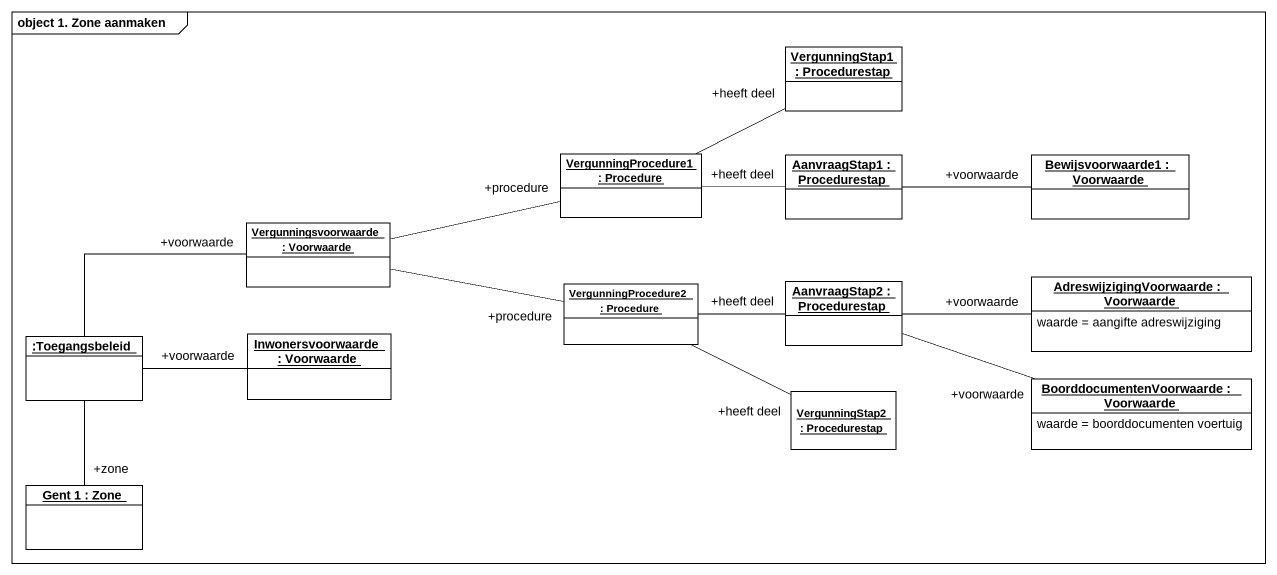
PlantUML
@startuml
mainframe object 1. Zone aanmaken
hide circle
hide empty members
object "VergunningStap1 : Procedurestap" as VergunningStap1
object "VergunningProcedure1 : Procedure" as VergunningProcedure1
object "AanvraagStap1 : Procedurestap" as AanvraagStap1
object "Bewijsvoorwaarde1 : Voorwaarde" as Bewijsvoorwaarde1
object "Vergunningsvoorwaarde : Voorwaarde" as Vergunningsvoorwaarde
object "VergunningProcedure2 : Procedure" as VergunningProcedure2
object "AanvraagStap2 : Procedurestap" as AanvraagStap2
object "AdreswijzigingVoorwaarde : Voorwaarde" as AdreswijzigingVoorwaarde {
  waarde = aangifte adreswijziging
}
object ":Toegangsbeleid" as Toegangsbeleid
object "Inwonersvoorwaarde : Voorwaarde" as Inwonersvoorwaarde
object "VergunningStap2 : Procedurestap" as VergunningStap2
object "BoorddocumentenVoorwaarde : Voorwaarde" as BoorddocumentenVoorwaarde {
  waarde = boorddocumenten voertuig
}
object "Gent 1 : Zone" as Gent_1
VergunningProcedure1 -right- "+heeft deel" VergunningStap1
VergunningProcedure1 -right- "+heeft deel" AanvraagStap1
AanvraagStap1 -right- "+voorwaarde" Bewijsvoorwaarde1
Vergunningsvoorwaarde -right- "+procedure" VergunningProcedure1
Vergunningsvoorwaarde -right- "+procedure" VergunningProcedure2
Vergunningsvoorwaarde "+voorwaarde" -left- Toegangsbeleid
VergunningProcedure2 -right- "+heeft deel" AanvraagStap2
VergunningProcedure2 -right- "+heeft deel" VergunningStap2
AanvraagStap2 -right- "+voorwaarde" AdreswijzigingVoorwaarde
AanvraagStap2 -right- "+voorwaarde" BoorddocumentenVoorwaarde
Toegangsbeleid -right- "+voorwaarde" Inwonersvoorwaarde
Toegangsbeleid -- "+zone" Gent_1
@enduml
